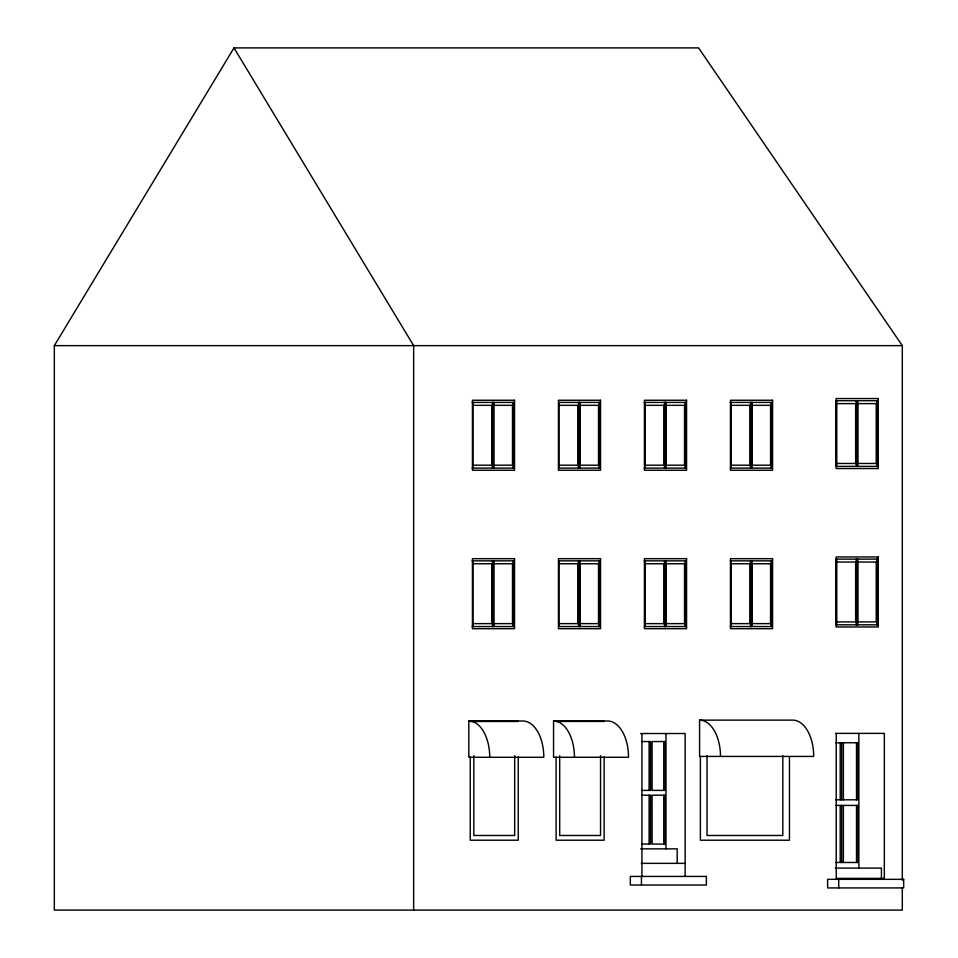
<?xml version="1.0" encoding="UTF-8"?>
<svg xmlns="http://www.w3.org/2000/svg" width="958" height="958" viewBox="0 0 958 958"><rect width="100%" height="100%" fill="white"/><g stroke="black" fill="none" stroke-linecap="round" stroke-linejoin="round"><path stroke-width="1.44" d="M902.304 887.707L902.304 910.1L54.331 910.1L54.331 345.634L233.992 47.9L698.574 47.9L902.304 345.634L902.304 880.234M54.331 345.634L902.304 345.634M472.138 402.408L513.859 402.408L513.859 468.103L472.138 468.103M644.183 402.408L685.904 402.408L685.904 468.103L644.183 468.103M730.2 402.408L771.92 402.408L771.92 468.103L730.2 468.103M472.617 405.33L491.921 405.33L491.921 465.193L472.617 465.193M493.813 405.33L512.494 405.33L512.494 465.193L493.813 465.193M558.646 405.33L577.949 405.33L577.949 465.193L558.646 465.193M472.138 560.849L513.859 560.849L513.859 626.544L472.138 626.544M644.183 560.849L685.904 560.849L685.904 626.544L644.183 626.544M730.2 560.849L771.92 560.849L771.92 626.544L730.2 626.544M472.617 563.759L491.921 563.759L491.921 623.622L472.617 623.622M493.813 563.759L512.494 563.759L512.494 623.622L493.813 623.622M558.646 563.759L577.949 563.759L577.949 623.622L558.646 623.622M699.58 720.129L792.793 720.129A36.296 20.908 -90 0 1 813.701 756.425L699.58 756.425L699.58 720.129A36.296 20.908 90 0 1 720.488 756.425M468.833 721.003L522.888 721.003A36.296 20.908 90 0 1 543.797 757.287L468.833 757.287L468.833 721.003A36.296 20.908 -90 0 1 489.742 757.287M553.556 720.991L607.611 720.991A36.296 20.908 90 0 1 628.52 757.275L553.556 757.275L553.556 720.991A36.296 20.908 -90 0 1 574.453 757.275M470.246 721.326L518.266 721.326M470.246 721.446L518.266 721.446M556.107 721.446L604.127 721.446M640.674 733.529L685.15 733.529L685.15 876.426M835.532 733.385L884.33 733.385L884.33 878.378L836.226 878.378L836.226 733.385M641.8 741.54L650.59 741.54L650.59 790.398L641.8 790.398M835.819 742.749L841.699 742.749L841.699 799.81L835.819 799.81M841.89 742.749L858.009 742.749L858.009 799.81L841.89 799.81M641.8 795.2L650.59 795.2L650.59 844.058L641.8 844.058M835.819 805.415L841.699 805.415L841.699 862.475L835.819 862.475M841.89 805.415L858.009 805.415L858.009 862.475L841.89 862.475M640.674 848.86L677.198 848.86L677.198 863.362M641.345 863.362L685.15 863.362M835.316 868.092L881.432 868.092L881.432 878.378M233.992 47.9L413.64 345.634L413.64 910.1M876.75 400.695L876.75 466.39M876.75 559.137L876.75 624.82M858.859 733.385L858.859 868.092M857.733 400.695L857.733 466.39M857.733 559.137L857.733 624.82M856.524 742.749L856.524 799.81M856.524 805.415L856.524 862.475M856.189 400.695L856.189 466.39M856.189 559.137L856.189 624.82M843.387 742.749L843.387 799.81M843.387 805.415L843.387 862.475M840.214 742.749L840.214 799.81M840.214 805.415L840.214 862.475M838.729 879.324L838.729 887.922M836.705 400.695L836.705 466.39M836.705 559.137L836.705 624.82M789.452 757.071L789.452 840.214L700.394 840.214L700.394 757.071M782.806 755.718L782.806 835.484L707.04 835.484L707.04 755.718M771.082 402.408L771.082 468.103M771.082 560.849L771.082 626.544M752.078 402.408L752.078 468.103M752.078 560.849L752.078 626.544M751.359 402.408L751.359 468.103M751.359 560.849L751.359 626.544M750.521 402.408L750.521 468.103M750.521 560.849L750.521 626.544M731.05 402.408L731.05 468.103M731.05 560.849L731.05 626.544M685.066 402.408L685.066 468.103M685.066 560.849L685.066 626.544M666.05 402.408L666.05 468.103M666.05 560.849L666.05 626.544M665.99 733.529L665.99 848.86M665.343 402.408L665.343 468.103M665.343 560.849L665.343 626.544M665.211 402.408L665.211 468.103M665.211 560.849L665.211 626.544M664.505 402.408L664.505 468.103M664.505 560.849L664.505 626.544M663.75 741.54L663.75 790.398M663.75 795.2L663.75 844.058M649.105 741.54L649.105 790.398M649.105 795.2L649.105 844.058M645.021 402.408L645.021 468.103M645.021 560.849L645.021 626.544M641.944 733.529L641.944 876.426M641.453 876.426L641.453 885.036M604.127 757.071L604.127 840.214L556.107 840.214L556.107 757.071M600.546 755.718L600.546 835.484L559.688 835.484L559.688 755.718M599.037 402.408L599.037 468.103M599.037 560.849L599.037 626.544M580.033 402.408L580.033 468.103M580.033 560.849L580.033 626.544M579.327 402.408L579.327 468.103M579.327 560.849L579.327 626.544M579.195 402.408L579.195 468.103M579.195 560.849L579.195 626.544M578.476 402.408L578.476 468.103M578.476 560.849L578.476 626.544M518.266 756.988L518.266 840.214L470.246 840.214L470.246 756.988M514.686 755.718L514.686 835.484L473.827 835.484L473.827 755.718M513.021 402.408L513.021 468.103M513.021 560.849L513.021 626.544M494.017 402.408L494.017 468.103M494.017 560.849L494.017 626.544M493.298 402.408L493.298 468.103M493.298 560.849L493.298 626.544M492.46 402.408L492.46 468.103M492.46 560.849L492.46 626.544M472.989 402.408L472.989 468.103M472.989 560.849L472.989 626.544M878.258 398.54L836.154 398.54L836.154 468.546L878.258 468.546L878.258 398.54M514.53 400.252L472.438 400.252L472.438 470.258L514.53 470.258L514.53 400.252M600.546 400.252L558.454 400.252L558.454 470.258L600.546 470.258L600.546 400.252M686.563 400.252L644.471 400.252L644.471 470.258L686.563 470.258L686.563 400.252M772.591 400.252L730.499 400.252L730.499 470.258L772.591 470.258L772.591 400.252M877.588 400.695L835.867 400.695L835.867 466.39L877.588 466.39L877.588 400.695M599.888 402.408L559.005 402.408L559.005 468.103L599.888 468.103L599.888 402.408M855.65 403.617L836.346 403.617L836.346 463.468L855.65 463.468L855.65 403.617M876.223 403.617L857.542 403.617L857.542 463.468L876.223 463.468L876.223 403.617M598.522 405.33L579.841 405.33L579.841 465.193L598.522 465.193L598.522 405.33M663.966 405.33L644.662 405.33L644.662 465.193L663.966 465.193L663.966 405.33M684.539 405.33L665.858 405.33L665.858 465.193L684.539 465.193L684.539 405.33M749.982 405.33L730.679 405.33L730.679 465.193L749.982 465.193L749.982 405.33M770.555 405.33L751.874 405.33L751.874 465.193L770.555 465.193L770.555 405.33M878.258 556.969L836.154 556.969L836.154 626.987L878.258 626.987L878.258 556.969M514.53 558.682L472.438 558.682L472.438 628.699L514.53 628.699L514.53 558.682M600.546 558.682L558.454 558.682L558.454 628.699L600.546 628.699L600.546 558.682M686.563 558.682L644.471 558.682L644.471 628.699L686.563 628.699L686.563 558.682M772.591 558.682L730.499 558.682L730.499 628.699L772.591 628.699L772.591 558.682M877.588 559.137L835.867 559.137L835.867 624.82L877.588 624.82L877.588 559.137M599.888 560.849L559.005 560.849L559.005 626.544L599.888 626.544L599.888 560.849M855.65 562.047L836.346 562.047L836.346 621.91L855.65 621.91L855.65 562.047M876.223 562.047L857.542 562.047L857.542 621.91L876.223 621.91L876.223 562.047M598.522 563.759L579.841 563.759L579.841 623.622L598.522 623.622L598.522 563.759M663.966 563.759L644.662 563.759L644.662 623.622L663.966 623.622L663.966 563.759M684.539 563.759L665.858 563.759L665.858 623.622L684.539 623.622L684.539 563.759M749.982 563.759L730.679 563.759L730.679 623.622L749.982 623.622L749.982 563.759M770.555 563.759L751.874 563.759L751.874 623.622L770.555 623.622L770.555 563.759M665.235 741.54L652.075 741.54L652.099 790.398L665.235 790.398L665.235 741.54M665.235 795.2L652.075 795.2L652.099 844.058L665.235 844.058L665.235 795.2M706.381 876.426L630.34 876.426L630.34 885.036L706.381 885.036L706.381 876.426M903.669 879.324L827.616 879.324L827.616 887.922L903.669 887.922L903.669 879.324M857.027 466.39L857.027 400.695L856.895 466.39M857.027 624.82L857.027 559.137L856.895 624.82"/></g></svg>
